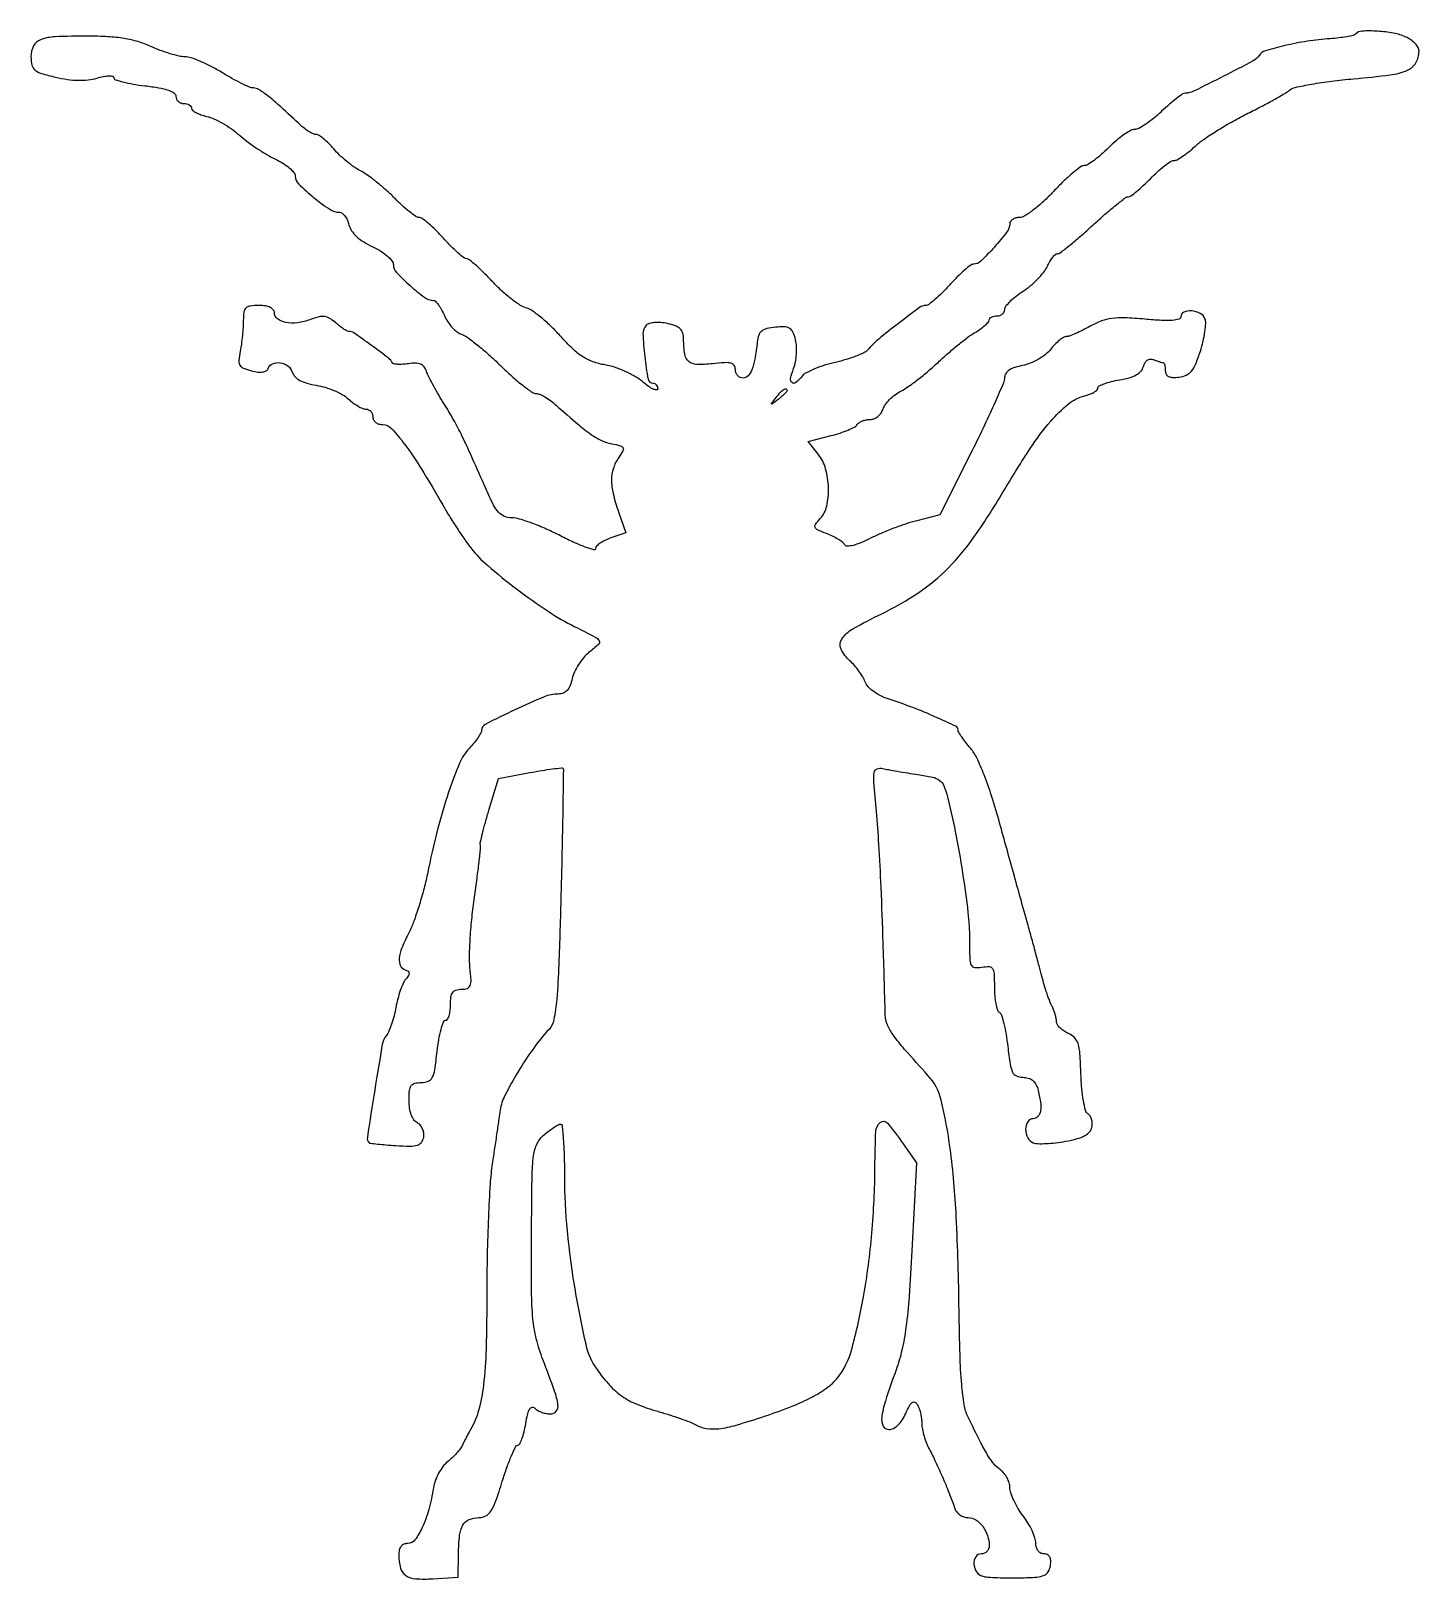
# Model space of a CAD drawing. Extents: x 0 to 268, y 0 to 299.
import ezdxf

# ---------------------------------------------------------------- set-up
doc = ezdxf.new("R2010")
doc.units = 0

msp = doc.modelspace()

# ---------------------------------------------------------------- linework, layer by layer
for points in [[(255.735405, 298.402072, -0.139179), (255.288402, 298.152731, -0.013069), (254.044489, 297.89267, -0.015963), (252.516457, 297.664794, -0.011889), (250.818738, 297.507581, 0.020721), (246.452488, 297.025362, 0.019898), (242.081053, 296.179103, 0.015095), (238.334901, 295.177725, 0.173867), (237.128243, 294.287391, -0.123849), (235.966385, 293.240213, -0.003844), (230.225457, 290.255804, -0.004073), (224.46419, 287.375769, -0.114349), (222.842597, 287, 0.154221), (222.345681, 286.842996, 0.010945), (221.160784, 285.971875, 0.014616), (219.776422, 284.840734, 0.010473), (218.293981, 283.5, -0.018626), (216.760283, 282.157703, -0.022435), (215.220466, 281.018798, -0.021844), (213.861, 280.188494, -0.121598), (213.041662, 279.968249, 0.124544), (212.234776, 279.746321, 0.023784), (210.938878, 278.927026, 0.024033), (209.482761, 277.798343, 0.020082), (208.048136, 276.468249, -0.016826), (206.634296, 275.140208, -0.02144), (205.240701, 274.018798, -0.02001), (204.022473, 273.194798, -0.139568), (203.338209, 273, 0.162573), (202.619019, 272.759809, 0.013863), (201.075858, 271.53125, 0.017205), (199.28636, 269.915209, 0.012465), (197.403231, 268, -0.018347), (195.476018, 266.085521, -0.023171), (193.552857, 264.46875, -0.022182), (191.857872, 263.288198, -0.141946), (190.863158, 263, 0.065093), (190.148698, 262.906592, 0.081108), (189.538692, 262.632812, 0.096436), (189.124989, 262.226808, 0.145786), (188.970687, 261.75, -0.160286), (188.418434, 260.195313, -0.018128), (185.991457, 257.287066, -0.016803), (183.360545, 254.548161, -0.195408), (182.011494, 254, 0.164919), (181.435822, 253.804813, 0.014673), (180.231908, 252.825, 0.017905), (178.839337, 251.532145, 0.013), (177.381035, 250, -0.013176), (175.921721, 248.467874, -0.0181), (174.526065, 247.175, -0.01494), (173.318907, 246.196597, -0.164262), (172.73663, 246, 0.159816), (171.559486, 245.613887, 0.005056), (167.476607, 242.54846, 0.009928), (163.618078, 239.466447, 0.041502), (161.5, 237.384512, -0.106741), (160.810346, 236.863412, -0.017659), (159.266111, 236.212187, -0.018699), (157.363902, 235.568325, -0.015569), (155.299528, 235.023913, 0.018998), (153.222676, 234.460955, 0.021573), (151.282428, 233.761857, 0.021383), (149.701084, 233.033301, 0.101239), (148.927083, 232.412141, -0.040923), (147.663423, 231.120694, -0.368157), (146.930653, 231.114131, -0.283102), (146.661107, 231.920831, -0.032919), (147.239535, 233.823644, 0.044121), (147.597814, 235.104544, 0.029142), (147.79046, 236.621882, 0.02932), (147.80464, 238.131266, 0.049209), (147.618359, 239.384443, 0.040861), (147.118461, 240.855495, 0.152492), (146.487571, 241.586662, 0.134731), (145.503474, 241.878601, 0.029231), (143.715688, 241.810799, 0.03282), (142.056835, 241.539743, 0.112887), (141.08204, 241.065968, 0.13757), (140.517492, 240.275424, 0.058869), (140.220045, 239, -0.014061), (139.747767, 235.63982, -0.051352), (139.173699, 233.568543, -0.096906), (138.438007, 232.411082, -0.205678), (137.480948, 232, -0.109277), (136.915957, 232.124973, -0.099807), (136.435028, 232.478828, -0.095239), (136.112506, 233.007716, -0.089664), (136, 233.630052, 0.148327), (135.76212, 234.414288, 0.185293), (135.145436, 234.850234, 0.077679), (133.92494, 234.96515, 0.012769), (131.55737, 234.759356, -0.033536), (128.53779, 234.622797, -0.172852), (126.998029, 235.209719, -0.180729), (126.215284, 236.619979, -0.037293), (126, 239.502332, 0.070078), (125.835016, 240.673704, 0.130364), (125.345997, 241.491143, 0.104353), (124.428781, 242.071905, 0.03509), (122.901163, 242.521708, 0.034169), (121.631037, 242.710931, 0.039794), (120.410825, 242.710972, 0.043993), (119.396608, 242.539546, 0.133288), (118.79449, 242.19449, 0.208555), (118.150992, 240.555765, 0.019632), (118.488127, 236.145446, 0.017338), (119.148119, 231.785234, 0.361038), (120.093838, 231, -0.119413), (120.439459, 230.916263, -0.100672), (120.733815, 230.680137, -0.09214), (120.931488, 230.326994, -0.081817), (121, 229.911106, -0.445217), (120.762386, 229.69715, -0.084737), (120.128944, 229.87502, -0.043886), (119.17371, 230.435399, -0.020316), (118.034703, 231.317345, 0.044684), (116.592714, 232.325605, 0.025428), (114.694216, 233.290085, 0.025222), (112.667856, 234.073162, 0.037759), (110.826866, 234.529251, -0.043129), (108.497186, 235.132991, -0.058978), (106.554518, 236.089675, -0.047616), (104.605334, 237.635756, -0.018189), (102.194609, 240.128444, 0.018203), (100.346216, 242.03958, 0.02013), (98.422645, 243.745246, 0.019968), (96.676202, 245.059839, 0.090095), (95.518161, 245.584798, -0.084102), (94.374141, 246.087085, -0.020715), (92.701443, 247.2887, -0.020618), (90.874542, 248.845054, -0.019323), (89.140489, 250.579366, 0.010303), (87.507173, 252.272938, 0.014717), (85.984417, 253.701439, 0.010563), (84.675549, 254.810421, 0.172117), (84.141137, 255, -0.170087), (83.61755, 255.183417, -0.012577), (82.438029, 256.175, -0.016343), (81.069426, 257.467704, -0.011629), (79.618965, 259, 0.013812), (78.155996, 260.532059, 0.018797), (76.749202, 261.825, 0.015899), (75.530145, 262.7985, 0.161911), (74.924202, 263, -0.152564), (74.31381, 263.190686, -0.015611), (73.082211, 264.101562, -0.018343), (71.656704, 265.313759, -0.013645), (70.171599, 266.75, 0.016496), (68.557195, 268.29357, 0.01367), (66.742239, 269.830505, 0.013893), (64.999867, 271.14826, 0.03573), (63.653045, 271.970868, -0.033906), (62.393823, 272.733686, -0.018535), (60.955453, 273.826039, -0.018397), (59.570215, 275.049269, -0.02779), (58.467605, 276.220868, 0.020707), (57.494243, 277.284921, 0.02592), (56.503336, 278.18363, 0.025654), (55.617426, 278.834348, 0.146592), (55.06456, 279, -0.105953), (54.531467, 279.114248, -0.028894), (53.763515, 279.514063, -0.027864), (52.92433, 280.080202, -0.025795), (52.130385, 280.75, 0.004175), (48.209894, 284.358727, 0.016801), (45.724828, 286.460663, 0.024232), (44.001094, 287.691286, 0.14387), (42.950408, 288, -0.10338), (42.220797, 288.152485, -0.011175), (40.650064, 288.88125, -0.013336), (38.80255, 289.851146, -0.010376), (36.845576, 291, 0.018161), (34.814975, 292.149954, 0.019277), (32.745644, 293.125201, 0.019279), (30.907912, 293.823887, 0.078896), (29.734977, 294.021962, -0.05493), (28.586865, 294.159908, -0.016289), (26.876008, 294.618521, -0.016133), (24.973719, 295.263187, -0.016745), (23.140796, 296.021962, 0.035212), (20.67167, 296.938914, 0.03102), (17.991741, 297.547118, 0.026138), (14.854486, 297.890072, 0.014156), (10.972584, 298, 0.009625), (4.675892, 297.878775, 0.078072), (1.853138, 297.323224, 0.191832), (0.49942, 296.113669, 0.116148), (0, 293.992752, 0.059161), (0.187675, 292.412152, 0.162718), (0.77544, 291.472515, 0.09974), (2.013718, 290.811414, 0.014963), (4.75, 290.078692, 0.02245), (7.030322, 289.647646, 0.030194), (9.124606, 289.476455, 0.033402), (11.031963, 289.56347, 0.043119), (12.75, 289.909146, -0.022961), (14.011878, 290.216374, -0.042815), (15.057194, 290.329, -0.060446), (15.777557, 290.257455, -0.351224), (16, 289.979851, 0.322211), (16.271697, 289.602009, 0.017426), (17.7625, 289.158567, 0.021809), (19.700076, 288.744255, 0.013598), (22, 288.42049, -0.014001), (24.698563, 288.038391, -0.040152), (26.531978, 287.572353, -0.063851), (27.649167, 287.023415, -0.251766), (28, 286.370834, 0.108624), (28.114975, 285.847842, 0.099719), (28.440625, 285.402682, 0.095426), (28.927331, 285.104174, 0.090214), (29.5, 285, -0.059467), (30.073648, 284.931531, -0.07837), (30.559375, 284.72959, -0.096736), (30.88469, 284.430573, -0.16), (31, 284.079455, 0.228017), (31.191227, 283.68193, 0.046183), (31.863783, 283.239602, 0.040257), (32.814333, 282.827609, 0.028085), (33.940536, 282.51306, -0.052767), (35.301842, 282.059458, -0.023376), (36.989445, 281.194087, -0.022825), (38.707862, 280.101813, -0.02852), (40.190536, 278.929876, 0.021248), (41.728044, 277.677863, 0.013365), (43.621829, 276.342416, 0.013415), (45.558894, 275.126267, 0.023841), (47.224202, 274.246271, -0.03007), (48.654391, 273.467591, -0.037528), (49.872703, 272.572342, -0.041073), (50.741868, 271.693664, -0.165585), (51.010645, 271, 0.190968), (51.697014, 269.458323, 0.022012), (54.575772, 266.879349, 0.023705), (57.683759, 264.569626, 0.149015), (59.552621, 264, -0.165342), (60.068141, 263.824735, -0.066444), (60.599886, 263.290076, -0.055986), (61.066719, 262.507945, -0.04512), (61.389753, 261.583236, 0.089016), (61.906562, 260.436654, 0.055558), (62.871944, 259.318114, 0.047118), (64.241335, 258.269313, 0.031862), (65.972363, 257.333236, -0.030411), (67.515632, 256.504465, -0.040004), (68.803247, 255.558537, -0.045245), (69.70073, 254.627048, -0.166659), (69.974202, 253.868689, 0.187504), (70.574644, 252.393364, 0.021538), (73.194389, 249.850516, 0.022603), (76.029716, 247.547197, 0.160619), (77.689167, 247, -0.208813), (78.085625, 246.82688, -0.030642), (78.654045, 246.132689, -0.030291), (79.258122, 245.178282, -0.021754), (79.818702, 244.047451, 0.042765), (80.464526, 242.871427, 0.03857), (81.321345, 241.778248, 0.040707), (82.248744, 240.918521, 0.089954), (83.098824, 240.468634, -0.080671), (84.176813, 239.923322, -0.011896), (86.123504, 238.43386, -0.013159), (88.354137, 236.542721, -0.01097), (90.624735, 234.421183, 0.011368), (92.850758, 232.344603, 0.01572), (94.945767, 230.592472, 0.012249), (96.743152, 229.252639, 0.155248), (97.537202, 229, -0.104542), (98.225293, 228.854541, -0.027307), (99.236935, 228.339063, -0.026524), (100.35059, 227.611194, -0.024378), (101.414086, 226.75, 0.005184), (105.682512, 223.013446, 0.025588), (108.211985, 221.060339, 0.045229), (110.153994, 219.958813, 0.057104), (112.118683, 219.326263, -0.016071), (113.819385, 218.928891, -0.213005), (114.307891, 218.532715, -0.252967), (114.29274, 217.947613, -0.022401), (113.472941, 216.657906, 0.073283), (112.438182, 214.593864, 0.078731), (112.076375, 212.369808, 0.060714), (112.391242, 209.69442, 0.025194), (113.429765, 206.199068), (114.85953, 202.146682), (111.929765, 201.125361, 0.029085), (110.80797, 200.659537, 0.039275), (109.860618, 200.104156, 0.044014), (109.191068, 199.543937, 0.199094), (109, 199.083114, -0.497277), (108.683638, 198.84368, -0.018052), (107.017188, 199.379643, -0.020457), (104.839616, 200.270119, -0.011264), (102.25, 201.526213, 0.014194), (99.474092, 202.852632, 0.015645), (96.715116, 203.974113, 0.015182), (94.310305, 204.782895, 0.073181), (92.886564, 204.995118, -0.09597), (91.393689, 205.287219, -0.120532), (90.253522, 206.108937, -0.062896), (89.145974, 207.796545, -0.01104), (87.549282, 211.25, 0.002757), (84.852062, 217.346895, 0.009807), (83.026479, 221.208262, 0.013695), (81.396136, 224.274883, 0.010843), (79.472921, 227.5, -0.008458), (78.46829, 229.166587, -0.008456), (77.520526, 230.866328, -0.008326), (76.743398, 232.377114, -0.032858), (76.343338, 233.342819, 0.085407), (75.887211, 234.182835, 0.128655), (75.225971, 234.68243, 0.098462), (74.267347, 234.871612, 0.036086), (72.883504, 234.769594, -0.019848), (71.77756, 234.651881, -0.029223), (70.800899, 234.644148, -0.02879), (70.040406, 234.72666, -0.244369), (69.774408, 234.926775, 0.11909), (69.00578, 235.870427, 0.005752), (65.728647, 238.303747, 0.004859), (62.355704, 240.698878, 0.153119), (61.395463, 241, -0.123598), (60.998392, 241.099677, -0.021082), (60.322354, 241.499471, -0.021881), (59.552083, 242.049337, -0.017962), (58.778641, 242.700327, 0.047099), (57.675795, 243.523909, 0.106724), (56.697318, 243.86417, 0.091962), (55.573055, 243.795068, 0.02904), (53.960473, 243.291182, -0.057253), (51.471583, 242.664821, -0.080255), (49.184391, 242.728891, -0.114247), (47.592845, 243.431403, -0.23615), (47, 244.616631, 0.177434), (46.788885, 245.192811, 0.109511), (46.207845, 245.634719, 0.073302), (45.264964, 245.911701, 0.034859), (44, 246, 0.030485), (42.32763, 245.897942, 0.16195), (41.51087, 245.510417, 0.169247), (41.108759, 244.721458, 0.034023), (41, 243.125, -0.016598), (40.956082, 241.802416, -0.00916), (40.819227, 240.190667, -0.009124), (40.620494, 238.560025, -0.014469), (40.384603, 237.173015, 0.027154), (40.129458, 235.402229, 0.154981), (40.333096, 234.486037, 0.167954), (41.017959, 233.895268, 0.033278), (42.581956, 233.390074, 0.030145), (43.812768, 233.158935, 0.066531), (44.767175, 233.166099, 0.10039), (45.425645, 233.399381, 0.178989), (45.780686, 233.842059, -0.215715), (46.635775, 234.766085, -0.138779), (48.108661, 234.948783, -0.122023), (49.602504, 234.325573, -0.157633), (50.460869, 233.12329, 0.11688), (50.977963, 232.260718, 0.075019), (51.912536, 231.552758, 0.056541), (53.277299, 230.998808, 0.028521), (55.094047, 230.600952, -0.034032), (56.79553, 230.208656, -0.026992), (58.569119, 229.564039, -0.027715), (60.154348, 228.782591, -0.059222), (61.254352, 227.977662, 0.027857), (62.163387, 227.22077, 0.029042), (63.138794, 226.580938, 0.030332), (64.041667, 226.131536, 0.100637), (64.688561, 226, -0.113622), (65.188825, 225.884831, -0.100289), (65.614765, 225.559375, -0.093949), (65.900577, 225.072779, -0.086146), (66, 224.5, 0.126029), (66.146519, 223.927943, 0.100774), (66.558936, 223.440625, 0.089981), (67.175855, 223.113069, 0.077309), (67.902762, 223, -0.206792), (69.592128, 222.270094, -0.028252), (72.121081, 219.259305, -0.022836), (75.325877, 214.539353, -0.008053), (79.495061, 207.5, 0.00869), (80.775801, 205.343835, 0.006386), (82.267008, 202.997456, 0.006456), (83.735435, 200.812943, 0.014263), (84.924321, 199.193466, 0.050261), (88.172555, 195.791066, 0.015068), (93.759724, 191.291372, 0.015671), (99.850085, 186.975254, 0.030611), (105, 183.999294, -0.004046), (108.955325, 181.985773, -0.149074), (109.671527, 181.284404, -0.343674), (109.552696, 180.558046, -0.020018), (107.729441, 179.001818, 0.049546), (106.695001, 178.007691, 0.033431), (105.717455, 176.693151, 0.033676), (104.935571, 175.279629, 0.055488), (104.497324, 173.987814, -0.038701), (104.081382, 172.611902, -0.090475), (103.520121, 171.699311, -0.116672), (102.774737, 171.182053, -0.093864), (101.813512, 171, 0.098834), (99.08855, 170.45605, 0.011841), (93.448878, 167.952829, 0.006924), (87.698567, 165.137682, 0.282603), (87, 164.00044, -0.131724), (86.868047, 163.508259, -0.01909), (86.309849, 162.621968, -0.020525), (85.550166, 161.604344, -0.016274), (84.650549, 160.567944, 0.08657), (82.739676, 157.617331, 0.019956), (80.632592, 152.054563, 0.018224), (78.514843, 144.845764, 0.011223), (76.525721, 136.22808, -0.013558), (75.801319, 133.155234, -0.011336), (74.870907, 129.935429, -0.011494), (73.885221, 127.028944, -0.030458), (73.009141, 125.017919, 0.020731), (71.621554, 121.99465, 0.071324), (71.096348, 119.906653, 0.14078), (71.337927, 118.545928, 0.200293), (72.25, 117.745955, -0.074622), (72.793354, 117.467464, -0.228725), (72.98592, 117.113702, -0.153983), (72.859929, 116.633902, -0.031354), (72.339486, 115.912621, 0.068693), (71.844412, 115.106155, 0.01976), (71.308409, 113.739958, 0.019482), (70.819996, 112.134966, 0.019598), (70.459096, 110.5, -0.018772), (70.101211, 108.865869, -0.018779), (69.621798, 107.263386, -0.018986), (69.098801, 105.899695, -0.067592), (68.61961, 105.09876, 0.1264), (67.82917, 103.341376, 0.003101), (66.362632, 94.534275, 0.001963), (64.944222, 85.449195, 0.238458), (65.299449, 84.367218, 0.169791), (65.495303, 84.272845, 0.002083), (66.908337, 84.118946, 0.005897), (68.55727, 83.965937, 0.00379), (70.473008, 83.825542, 0.012344), (73.209485, 83.713594, 0.075931), (74.603101, 83.903409, 0.159063), (75.378502, 84.436653, 0.113476), (75.817959, 85.402751, 0.083086), (75.845877, 86.197215, 0.069826), (75.620842, 87.010045, 0.070991), (75.186215, 87.716943, 0.092157), (74.602741, 88.202441, -0.114634), (73.939742, 88.805969, -0.06279), (73.43112, 89.786209, -0.052341), (73.107378, 91.061365, -0.036027), (73, 92.54969, -0.02226), (73.084625, 94.449554, -0.128961), (73.421784, 95.386171, -0.186828), (74.106532, 95.853987, -0.057553), (75.370834, 96, 0.093089), (76.693049, 96.248319, 0.184363), (77.472562, 96.954269, 0.080397), (77.953721, 98.457399, 0.009173), (78.42049, 102, -0.014681), (78.749319, 104.299831, -0.023444), (79.179072, 106.2375, -0.019817), (79.643608, 107.714265, -0.316584), (80.049656, 108, 0.262637), (80.415258, 108.206269, 0.059236), (80.720837, 108.88125, 0.046715), (80.930924, 109.850651, 0.030023), (81, 111, -0.030437), (81.093151, 112.528799, -0.123152), (81.42542, 113.393711, -0.169449), (82.058027, 113.848433, -0.072006), (83.105035, 114, 0.077485), (84.230642, 114.175488, 0.226886), (84.787406, 114.699956, 0.107456), (84.955917, 115.77875, 0.012246), (84.748765, 118.25, -0.033666), (84.657152, 120.49346, -0.009555), (84.816421, 123.983606, -0.00958), (85.148022, 127.92808, -0.010001), (85.626872, 131.800573, 0.002947), (86.125725, 135.415382, 0.00443), (86.514295, 138.574559, 0.001872), (86.812084, 141.276281, 0.096193), (86.767009, 141.800573, -0.125132), (86.752921, 142.293224, -0.00481), (87.172811, 144.086522, -0.008344), (87.729902, 146.212249, -0.005759), (88.428293, 148.600353), (90.288853, 154.700707), (96.33613, 155.825316, -0.005108), (98.674924, 156.235585, -0.008042), (100.691665, 156.534926, -0.003088), (102.412769, 156.751353, -0.230011), (102.671561, 156.661772, -0.20244), (102.78536, 156.38168, -0.000196), (102.687343, 149.358579, -0.001877), (102.544934, 141.491857, -0.001145), (102.320647, 132.204479, -0.002059), (101.910752, 118.793318, -0.013488), (101.495993, 112.073886, -0.024009), (100.949541, 108.099291, -0.142295), (100.014096, 106.245505, 0.032209), (97.067803, 102.643731, 0.019227), (94.020099, 98.020053, 0.017541), (91.501382, 93.509295, 0.082026), (90.595568, 90.686285, 0.000025), (90.345392, 88.993821, 0.000007), (89.950793, 86.323137, 0.000007), (89.503434, 83.294789, 0.000007), (89.062208, 80.307371, 0.020798), (88.651069, 76.407265, 0.005214), (88.312024, 70.017518, 0.005316), (88.078015, 62.696284, 0.00533), (88, 55.378369, -0.00657), (87.857563, 44.5389, -0.022946), (87.353421, 37.564852, -0.035836), (86.416405, 32.684456, -0.067947), (84.871593, 29, 0.007648), (84.482839, 28.316919, 0.004678), (84.044214, 27.5, 0.004689), (83.624877, 26.682627, 0.00831), (83.296796, 26, -0.053605), (82.880973, 25.303947, -0.020553), (82.165243, 24.430922, -0.020072), (81.30414, 23.539241, -0.023284), (80.4143, 22.764842, 0.064403), (79.536139, 21.86388, 0.03654), (78.711785, 20.580339, 0.03584), (78.058749, 19.142068, 0.048773), (77.696662, 17.764842, -0.025773), (76.789361, 13.532103, -0.041935), (75.541886, 10.07729, -0.051406), (74.138069, 7.698066, -0.238107), (72.75531, 7, 0.097312), (71.998909, 6.851378, 0.131882), (71.4472, 6.431725, 0.110861), (71.118351, 5.728552, 0.055916), (71.015313, 4.75, 0.06391), (71.351135, 2.26735, 0.177498), (72.349218, 0.849706, 0.136013), (74.233944, 0.192206, 0.032171), (77.596748, 0.18895), (82.5, 0.5), (82.548454, 5.019384, -0.023314), (82.753201, 8.586146, -0.102484), (83.389366, 10.584399, -0.169864), (84.576652, 11.629542, -0.096623), (86.475783, 12, 0.119877), (87.81222, 12.325089, 0.130682), (88.80014, 13.221951, 0.059445), (89.707652, 15.076755, 0.009034), (91, 19, -0.010118), (91.890278, 21.683073, -0.015929), (92.773549, 23.94375, -0.010021), (93.585771, 25.741398, -0.289283), (93.995337, 26, 0.283317), (94.356642, 26.222595, 0.02774), (94.783999, 27.203171, 0.028576), (95.19097, 28.526299, 0.018476), (95.516202, 30.0959, -0.015013), (95.8989, 32.009412, -0.077663), (96.300339, 33.007431, -0.24449), (96.766392, 33.295597, -0.218271), (97.3041, 33.0959, 0.070359), (97.862553, 32.675829, 0.0389), (98.641074, 32.321921, 0.037894), (99.502365, 32.080625, 0.04939), (100.316577, 32, 0.231179), (101.410648, 32.534413, 0.203357), (101.740877, 33.771775, 0.051066), (101.088632, 36.408693, 0.005118), (98.832186, 42.5, -0.029961), (97.566773, 46.518094, -0.038266), (96.915202, 50.343789, -0.021146), (96.648782, 55.676911, -0.003293), (96.637788, 66.23287, -0.002032), (96.748218, 77.725268, -0.027874), (97.037532, 81.887056, -0.083945), (97.732793, 84.194712, -0.104426), (99.118062, 85.949601, -0.013506), (100.085032, 86.711695, -0.017068), (101.020618, 87.360475, -0.015236), (101.828214, 87.846454, -0.117261), (102.25, 87.966731, -0.399379), (102.551147, 87.704934, -0.005291), (102.779687, 85.011923, -0.011584), (102.946092, 81.746398, -0.006937), (103, 77.861093, 0.024173), (103.506852, 67.383581, 0.017559), (105.041146, 55.809089, 0.014989), (107.112534, 45.424322, 0.097314), (109.280736, 40.580465, 0.030706), (111.749754, 37.503913, 0.057642), (114.147802, 35.409267, 0.055493), (117.022946, 33.868529, 0.026454), (121, 32.514412, -0.00743), (123.232993, 31.847732, -0.007957), (125.394452, 31.129272, -0.00761), (127.230762, 30.454719, -0.036708), (128.236431, 29.980482, 0.087013), (130.371196, 29.224292, 0.071458), (132.792489, 29.165753, 0.041669), (136.143524, 29.851298, 0.009697), (141.628499, 31.574938, 0.012459), (146.944405, 33.508089, 0.027693), (150.861038, 35.299965, 0.036539), (153.723196, 37.084425, 0.066481), (155.710953, 38.986248, 0.103084), (158.432247, 44.353066, 0.022046), (160.7225, 54.6068, 0.02226), (162.34368, 66.896816, 0.020056), (162.940755, 79.718615, -0.00938), (163.113634, 86.581017, -0.214047), (163.977246, 88.299512, -0.412636), (165.363464, 88.161386, -0.020694), (168.391283, 84.156879), (170.951099, 80.463064), (170.076963, 63.481532, -0.004865), (169.53666, 54.658245, -0.015277), (168.935543, 48.752828, -0.022298), (168.146355, 44.330151, -0.031734), (167.0258, 40.5, 0.00792), (164.949315, 34.48145, 0.049206), (164.24371, 31.296985, 0.150543), (164.537991, 29.671679, 0.280215), (165.642389, 29, 0.122984), (166.499183, 29.21398, 0.068531), (167.375896, 29.848282, 0.057165), (168.196459, 30.835605, 0.040646), (168.884429, 32.101035, -0.017838), (169.596922, 33.567046, -0.104653), (170.143149, 34.220025, -0.283163), (170.630964, 34.275759, -0.142923), (171.113227, 33.851035, -0.057601), (171.44319, 33.167532, -0.025798), (171.722379, 32.207815, -0.025124), (171.915993, 31.151455, -0.031137), (171.984687, 30.154292, 0.046377), (172.093044, 29.065744, 0.023094), (172.42014, 27.717938, 0.022704), (172.890857, 26.342181, 0.030919), (173.445577, 25.154292, -0.015558), (174.662648, 22.743941, -0.00737), (176.087705, 19.567654, -0.007378), (177.423865, 16.337691, -0.014921), (178.361553, 13.75, 0.093798), (178.73118, 13.081143, 0.07047), (179.354509, 12.514062, 0.068836), (180.127332, 12.131149, 0.080817), (180.933431, 12, -0.145112), (182.404495, 11.563879, -0.088215), (183.738902, 10.314763, -0.07925), (184.676476, 8.532412, -0.081703), (185, 6.565741, -0.094741), (184.88573, 5.968092, -0.096831), (184.559375, 5.459937, -0.098889), (184.072364, 5.119772, -0.103508), (183.5, 5, 0.248279), (182.4193, 4.428117, 0.165289), (182.037715, 3.047995, 0.136299), (182.559234, 1.519422, 0.181796), (183.75, 0.684676, 0.043629), (184.755886, 0.517657, 0.008397), (186.601562, 0.405777, 0.008883), (188.766, 0.349522, 0.008086), (191, 0.367288, 0.010777), (194.174284, 0.512386, 0.080518), (195.638636, 0.852046, 0.169834), (196.410147, 1.535663, 0.092309), (196.819551, 2.75, 0.046348), (196.867872, 3.746593, 0.116249), (196.671038, 4.442516, 0.157322), (196.23315, 4.851771, 0.110326), (195.569551, 5, -0.120566), (194.945611, 5.152671, -0.110783), (194.43986, 5.57919, -0.095276), (194.111825, 6.24206, -0.067492), (194, 7.066722, 0.082223), (193.831617, 8.083734, 0.027353), (193.265625, 9.48916, 0.02638), (192.456823, 11.004453, 0.027148), (191.5, 12.411113, -0.027541), (190.543178, 13.820144, -0.026563), (189.734375, 15.34252, -0.027558), (189.168863, 16.75781, -0.081438), (189, 17.787687, 0.073854), (188.866411, 18.687169, 0.048861), (188.466184, 19.653883, 0.048322), (187.878149, 20.538359, 0.066118), (187.182755, 21.193296, -0.060498), (185.957071, 22.322047, -0.039201), (184.824338, 23.884355, -0.020061), (183.394104, 26.448161, -0.003342), (180.878239, 31.5, -0.074913), (180.155622, 33.78872, -0.018447), (179.684717, 37.714278, -0.013262), (179.364909, 43.42173, -0.004135), (179.18318, 52, 0.008479), (178.642551, 70.094352, 0.021186), (177.464988, 83.261923, 0.026685), (175.718482, 92.599009, 0.126078), (173.179988, 97.368484, -0.004532), (168.678157, 102.390096, -0.026007), (166.459545, 105.191592, -0.051352), (165.3336, 107.180224, -0.096913), (164.933951, 108.972861, 0.001341), (164.52963, 123.002144, 0.002981), (164.129342, 133.684028, 0.003848), (163.705358, 141.971547, 0.008428), (163.225044, 148.307226, -0.003233), (162.733673, 154.003086, -0.05661), (162.795772, 155.855464, -0.268755), (163.348697, 156.550927, -0.15291), (164.453926, 156.628989, 0.012267), (165.548296, 156.397533, 0.003319), (167.292395, 156.085104, 0.003357), (169.277426, 155.756807, 0.003477), (171.243589, 155.459181, -0.01782), (174.074846, 154.947148, -0.109074), (175.415242, 154.329423, -0.134687), (176.231684, 153.264097, -0.032572), (176.938844, 151.137418, -0.015969), (178.458065, 144.46778, -0.009547), (179.857695, 136.455011, -0.009245), (180.898397, 128.812928, -0.029223), (181.2, 123.656983, 0.006541), (181.248665, 119.93735, 0.098449), (181.532931, 118.680505, 0.271454), (182.208387, 118.196284, 0.070294), (183.6, 118.263867, -0.052744), (184.97613, 118.379032, -0.25287), (185.6372, 118.002936, -0.128915), (185.940866, 117.02739, -0.01134), (186, 114.420345, 0.02061), (186.069718, 112.729684, 0.027541), (186.280176, 111.20868, 0.027105), (186.582728, 110.007567, 0.181005), (186.953789, 109.52856, -0.179617), (187.361391, 109.005295, -0.01572), (187.825795, 107.35869, -0.019055), (188.254777, 105.29914, -0.013648), (188.582956, 102.969543, 0.009552), (189.040817, 99.514749, 0.076488), (189.519361, 97.986948, 0.176436), (190.274867, 97.261224, 0.104381), (191.512535, 97, -0.070651), (192.529785, 96.85554, -0.096531), (193.351064, 96.433594, -0.09484), (193.963754, 95.727393, -0.066011), (194.369714, 94.75, -0.026734), (194.900007, 92.242132, -0.076409), (194.904282, 90.464381, -0.14436), (194.412651, 89.411512, -0.215025), (193.5, 89, 0.258284), (192.450123, 88.418901, 0.140975), (192.03183, 86.962331, 0.119263), (192.429351, 85.322719, 0.184327), (193.502102, 84.36082, 0.086073), (194.371276, 84.189435, 0.017307), (195.954051, 84.207875, 0.017807), (197.81666, 84.360711, 0.015806), (199.739828, 84.649584, 0.020345), (201.985167, 85.154956, 0.057796), (203.47407, 85.745392, 0.089742), (204.388643, 86.472956, 0.133162), (204.836119, 87.387552, 0.060615), (204.889358, 88.155993, 0.060234), (204.757064, 88.916498, 0.065879), (204.468584, 89.555397, 0.115898), (204.060526, 89.962593, -0.194107), (203.599491, 90.589924, -0.018798), (203.192958, 92.471967, -0.021458), (202.875918, 94.855512, -0.014668), (202.712132, 97.58242, 0.008947), (202.519427, 101.54858, 0.058946), (202.15604, 103.499032, 0.120279), (201.460396, 104.65597, 0.094427), (200.25, 105.487128, -0.044138), (199.389184, 105.959247, -0.049673), (198.660938, 106.559242, -0.056123), (198.160505, 107.190558, -0.140446), (198, 107.750697, 0.051154), (197.937293, 108.362022, 0.021658), (197.73488, 109.16226, 0.021157), (197.442999, 110.005154, 0.025922), (197.097464, 110.763569, -0.029882), (196.682026, 111.694879, -0.00886), (196.158501, 113.164923, -0.008856), (195.627637, 114.841231, -0.009442), (195.168382, 116.5, 0.002553), (194.641012, 118.512207, 0.000909), (193.867811, 121.38125, 0.000902), (193.00787, 124.526758, 0.001065), (192.182441, 127.5, -0.000335), (191.20963, 130.984406, -0.000127), (189.854421, 135.855864, -0.000126), (188.38296, 141.155563, -0.000153), (187.008755, 146.115706, 0.009655), (185.504126, 151.171227, 0.01572), (184.011051, 155.391836, 0.017522), (182.602134, 158.664791, 0.06718), (181.397232, 160.521246, -0.011838), (180.47909, 161.64239, -0.015864), (179.704187, 162.703452, -0.013), (179.117971, 163.61191, -0.137623), (179, 164.032395, 0.288787), (178.541419, 164.760157, 0.006567), (174.651203, 166.558955, 0.013979), (170.235953, 168.384292, 0.013626), (165.687982, 169.976783, -0.036647), (164.096918, 170.617491, -0.04321), (162.706896, 171.455351, -0.04837), (161.644988, 172.397066, -0.096116), (161.052745, 173.34802, 0.043163), (160.586443, 174.309318, 0.022219), (159.850135, 175.427446, 0.02191), (158.984792, 176.518391, 0.030795), (158.114763, 177.404988, -0.095497), (156.396373, 179.678982, -0.268813), (156.527799, 181.594397, -0.116561), (158.683025, 183.582175, -0.015211), (164.253487, 186.5, 0.034694), (171.400923, 190.606114, 0.050088), (177.014195, 195.247464, 0.042957), (182.169464, 201.443805, 0.01838), (188, 210.513735, -0.011791), (192.901869, 218.364513, -0.031347), (196.870902, 223.646562, -0.044756), (200.299933, 227.000048, -0.110168), (203.430061, 228.571802, 0.030266), (204.41416, 228.883155, 0.042165), (205.24508, 229.285777, 0.048811), (205.829303, 229.714464, 0.213199), (206, 230.09659, -0.280359), (206.231239, 230.476573, -0.030158), (207.213947, 230.912049, -0.030078), (208.548981, 231.320197, -0.019501), (210.132587, 231.637192, 0.026154), (212.04395, 232.046304, 0.060869), (213.39927, 232.595106, 0.085483), (214.285208, 233.306977, 0.117431), (214.764008, 234.205567, -0.065801), (215.068059, 234.951202, -0.111993), (215.520723, 235.445302, -0.132162), (216.084991, 235.646988, -0.112188), (216.713209, 235.556558, 0.008807), (217.299164, 235.343467, 0.010425), (217.86038, 235.163489, 0.009369), (218.338253, 235.03085, 0.063085), (218.581787, 235, -0.287113), (218.743385, 234.89887, -0.047918), (218.87715, 234.539863, -0.040026), (218.969696, 234.033843, -0.025226), (219, 233.433578, 0.119916), (219.166783, 232.748165, 0.164111), (219.620239, 232.310142, 0.106349), (220.419092, 232.122368, 0.034619), (221.636226, 232.183578, 0.075472), (223.04796, 232.574462, 0.115755), (224.052822, 233.340359, 0.076468), (224.872516, 234.718995, 0.019029), (225.764337, 237.194958, 0.019262), (226.291614, 239.106441, 0.022098), (226.642692, 240.967565, 0.021898), (226.799446, 242.554335, 0.105663), (226.659495, 243.444958, 0.182908), (225.736553, 244.479965, 0.098487), (224.072972, 244.966296, 0.121989), (222.583352, 244.733987, 0.302041), (222, 243.856401, -0.33244), (221.629144, 243.360266, -0.054012), (220.369256, 243.132186, -0.031973), (218.283449, 243.117067, -0.009), (215.036764, 243.359966, 0.012027), (211.166262, 243.625984, 0.043195), (208.694202, 243.522674, 0.058454), (206.68554, 243.020725, 0.037544), (204.506347, 242.003565, -0.011799), (203.061728, 241.236434, -0.014293), (201.67105, 240.588547, -0.01292), (200.480653, 240.110938, -0.089165), (199.863504, 240, 0.141278), (199.325098, 239.844773, 0.030979), (198.534749, 239.276548, 0.029909), (197.67119, 238.47997, 0.024856), (196.850589, 237.537184, -0.059793), (195.856525, 236.544239, -0.035563), (194.468141, 235.605979, -0.035092), (192.924955, 234.854737, -0.049401), (191.456669, 234.425893, 0.032065), (189.959014, 234.04419, 0.066986), (188.876233, 233.524566, 0.094965), (188.216059, 232.883681, 0.149993), (187.97488, 232.138709, -0.096828), (187.743038, 231.042284, -0.003955), (186.12858, 227.321087, -0.006773), (184.111595, 222.932458, -0.004738), (181.72488, 218.03946), (175.5, 205.57892), (171, 204.447904, 0.018713), (168.960134, 203.853244, 0.010577), (166.53359, 202.988783, 0.010547), (164.120076, 202.012232, 0.017022), (162.114348, 201.068916, -0.017921), (160.21598, 200.180255, -0.040873), (158.715553, 199.682564, -0.058297), (157.632535, 199.549648, -0.261443), (157.093996, 199.847911, 0.09477), (156.665753, 200.31452, 0.023817), (155.805137, 200.892803, 0.023453), (154.739688, 201.470885, 0.021729), (153.597671, 201.962865, -0.014396), (151.877376, 202.674249, -0.189153), (151.403505, 203.157104, -0.262547), (151.469035, 203.742983, -0.027676), (152.368023, 204.854167, 0.129371), (153.634719, 207.297687, 0.062385), (153.97631, 210.832778, 0.060959), (153.426188, 214.471583, 0.098998), (152.017362, 217.250798), (150.034724, 219.771314), (154.458007, 220.885109, 0.016576), (156.19699, 221.384828, 0.021034), (157.763597, 221.965638, 0.019593), (159.010311, 222.546908, 0.136275), (159.499661, 222.999452, -0.108486), (159.871453, 223.383102, -0.050834), (160.486756, 223.706089, -0.047022), (161.229075, 223.925855, -0.048502), (161.991629, 224, 0.097732), (162.755555, 224.150759, 0.071475), (163.502344, 224.590722, 0.069005), (164.119112, 225.242374, 0.078355), (164.503481, 226.010967, -0.081312), (164.94735, 226.885654, -0.037701), (165.777545, 227.856956, -0.036057), (166.824818, 228.768318, -0.041721), (167.944446, 229.471272, 0.034093), (169.31671, 230.303971, 0.011337), (171.209433, 231.702158, 0.011226), (173.24244, 233.350763, 0.012548), (175.123578, 235.030538, -0.009912), (177.000812, 236.724703, -0.008751), (179.022238, 238.416503, -0.008824), (180.897801, 239.877286, -0.026227), (182.25, 240.785841, 0.019547), (183.3032, 241.473264, 0.026579), (184.192187, 242.178302, 0.025628), (184.844257, 242.81682, 0.188344), (185, 243.215608, -0.184104), (185.114123, 243.515044, -0.090423), (185.440625, 243.769585, -0.070293), (185.92602, 243.942088, -0.05032), (186.5, 244, 0.081784), (187.073845, 244.094495, 0.091325), (187.563011, 244.367188, 0.099579), (187.892409, 244.7732, 0.118852), (188.012379, 245.25, -0.165395), (188.231408, 245.873696, -0.030092), (189.056344, 246.803487, -0.029513), (190.19867, 247.81739, -0.023013), (191.54892, 248.783147, 0.030165), (192.980547, 249.838365, 0.025192), (194.368027, 251.120257, 0.025934), (195.519465, 252.425947, 0.060905), (196.197056, 253.533147, -0.02655), (196.689535, 254.477692, -0.035192), (197.240013, 255.275362, -0.037893), (197.769942, 255.844018, -0.188405), (198.169203, 256, 0.165592), (198.706783, 256.183058, 0.005369), (200.525621, 257.615625, 0.009789), (202.646024, 259.392457, 0.006587), (205, 261.5, -0.006742), (207.35541, 263.607513, -0.009993), (209.480275, 265.384375, -0.005579), (211.302084, 266.813822, -0.165009), (211.850868, 267, 0.159948), (212.352455, 267.164669, 0.013003), (213.460007, 268.024997, 0.01645), (214.747596, 269.152762, 0.011889), (216.109555, 270.489352, -0.015462), (217.491566, 271.826371, -0.020154), (218.840179, 272.956834, -0.018183), (220.01388, 273.796459, -0.144824), (220.644245, 273.989352, 0.125604), (221.261518, 274.153035, 0.02057), (222.323815, 274.804685, 0.021529), (223.535418, 275.69632, 0.017513), (224.75512, 276.75, -0.035158), (226.358144, 278.038986, -0.0117), (228.873984, 279.700065, -0.011582), (231.755776, 281.415704, -0.012936), (234.610875, 282.931073, 0.005122), (237.358513, 284.334821, 0.006122), (239.916945, 285.715313, 0.005329), (242.043948, 286.926705, 0.039541), (243, 287.591232, -0.118901), (244.093738, 288.119248, -0.009617), (247.247965, 288.73844, -0.012527), (251.087809, 289.317033, -0.009294), (255.354775, 289.770672, 0.009562), (262.433967, 290.527126, 0.068359), (265.751481, 291.417052, 0.162934), (267.36679, 292.838412, 0.129852), (267.984687, 295.089485, 0.13118), (267.806814, 295.782513, 0.058063), (267.247305, 296.55296, 0.051841), (266.426134, 297.277713, 0.048036), (265.452947, 297.839485, 0.061565), (263.083374, 298.584312, 0.030946), (259.96488, 298.959397, 0.026628), (257.023891, 298.972886, 0.186297)], [(146, 229.622445, -0.184603), (145.91885, 229.410139, -0.013803), (145.485938, 228.952641, -0.017649), (144.920402, 228.425681, -0.012436), (144.25, 227.872445, -0.001576), (143.120493, 226.99236, -0.377591), (143, 227, -0.377591), (142.99236, 227.120493, -0.001576), (143.872445, 228.25, -0.017685), (144.76332, 229.306759, -0.065617), (145.426111, 229.869516, -0.241985), (145.806605, 229.90695, -0.307699)]]:
    msp.add_lwpolyline(points, format="xyb", close=True)

doc.saveas('drawing.dxf')
